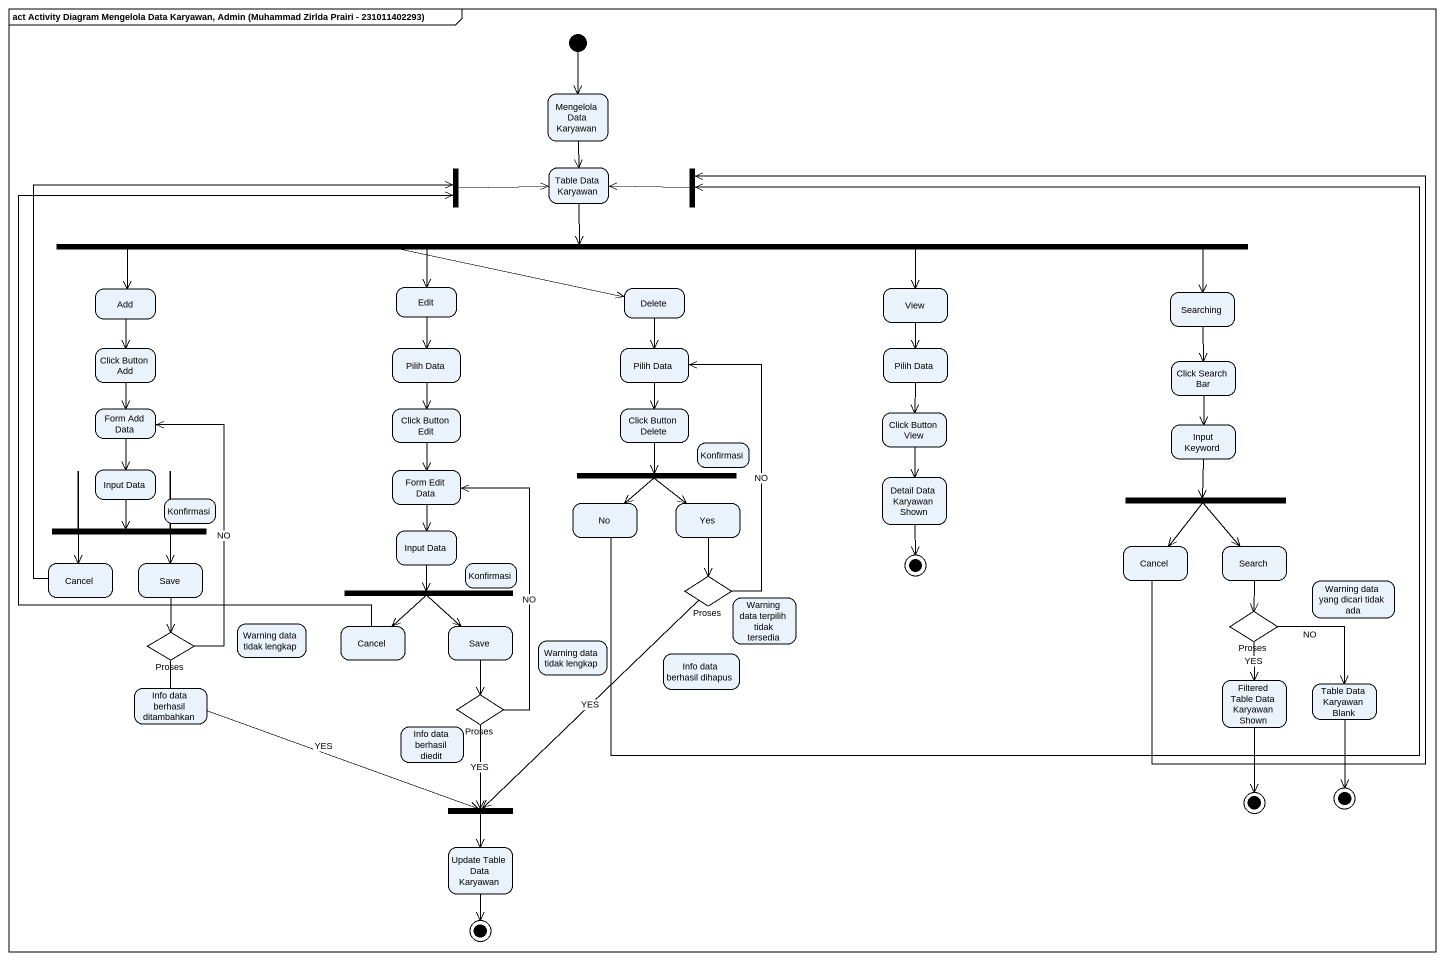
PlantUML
@startuml
mainframe act Activity Diagram Mengelola Data Karyawan, Admin (Muhammad Zirlda Prairi - 231011402293)
hide empty description
state "Mengelola Data Karyawan" as Mengelola_Data_Karyawan
state fork1 <<join>>
state "Table Data Karyawan" as Table_Data_Karyawan
state fork2 <<join>>
state fork3 <<fork>>
state Add
state Edit
state Delete
state View
state Searching
state "Click Button Add" as Click_Button_Add
state "Pilih Data" as Pilih_Data
state "Pilih Data" as Pilih_Data_2
state "Pilih Data" as Pilih_Data_3
state "Click Search Bar" as Click_Search_Bar
state "Form Add Data" as Form_Add_Data
state "Click Button Edit" as Click_Button_Edit
state "Click Button Delete" as Click_Button_Delete
state "Click Button View" as Click_Button_View
state Konfirmasi
state "Input Keyword" as Input_Keyword
state "Input Data" as Input_Data
state "Form Edit Data" as Form_Edit_Data
state fork4 <<fork>>
state "Detail Data Karyawan Shown" as Detail_Data_Karyawan_Shown
state fork5 <<fork>>
state "Konfirmasi" as Konfirmasi_2
state "Input Data" as Input_Data_2
state No
state Yes
state fork6 <<fork>>
state Cancel
state Save
state "Konfirmasi" as Konfirmasi_3
state final1 <<end>>
state "Cancel" as Cancel_2
state Search
state fork7 <<fork>>
state Proses <<choice>>
state "Warning data terpilih tidak tersedia" as Warning_data_terpilih_tidak
state "Proses" as Proses_2 <<choice>>
state "Warning data yang dicari tidak ada" as Warning_data_yang_dicari
state "Proses" as Proses_3 <<choice>>
state "Warning data tidak lengkap" as Warning_data_tidak_lengkap
state "Cancel" as Cancel_3
state "Save" as Save_2
state "Warning data tidak lengkap" as Warning_data_tidak_lengkap_2
state "Info data berhasil ditambahkan" as Info_data_berhasil
state "Info data berhasil dihapus" as Info_data_berhasil_dihapus
state "Filtered Table Data Karyawan Shown" as Filtered_Table_Data
state "Table Data Karyawan Blank" as Table_Data_Karyawan_Blank
state "Info data berhasil diedit" as Info_data_berhasil_diedit
state "Proses" as Proses_4 <<choice>>
state final2 <<end>>
state final3 <<end>>
state fork8 <<join>>
state "Update Table Data Karyawan" as Update_Table_Data_Karyawan
state final4 <<end>>
[*] --> Mengelola_Data_Karyawan
Mengelola_Data_Karyawan --> Table_Data_Karyawan
fork1 -right-> Table_Data_Karyawan
Table_Data_Karyawan --> fork3
fork2 -left-> Table_Data_Karyawan
fork3 -left-> Add
fork3 -left-> Edit
fork3 --> Delete
fork3 -right-> View
fork3 -right-> Searching
Add --> Click_Button_Add
Edit --> Pilih_Data
Delete --> Pilih_Data_2
View --> Pilih_Data_3
Searching --> Click_Search_Bar
Click_Button_Add --> Form_Add_Data
Pilih_Data --> Click_Button_Edit
Pilih_Data_2 --> Click_Button_Delete
Pilih_Data_3 --> Click_Button_View
Click_Search_Bar --> Input_Keyword
Form_Add_Data --> Input_Data
Click_Button_Edit --> Form_Edit_Data
Click_Button_Delete --> fork4
Click_Button_View --> Detail_Data_Karyawan_Shown
Input_Keyword --> fork6
Input_Data --> fork5
Form_Edit_Data --> Input_Data_2
fork4 --> No
fork4 --> Yes
Detail_Data_Karyawan_Shown --> final1
fork5 --> Cancel
fork5 --> Save
Input_Data_2 --> fork7
No -up-> fork2
Yes --> Proses
fork6 --> Cancel_2
fork6 --> Search
Cancel -up-> fork1
Save --> Proses_3
Cancel_2 -up-> fork2
Search --> Proses_2
fork7 --> Cancel_3
fork7 --> Save_2
Proses -up-> Pilih_Data_2 : NO
Proses --> fork8 : YES
Proses_2 --> Filtered_Table_Data : YES
Proses_2 --> Table_Data_Karyawan_Blank : NO
Proses_3 -up-> Form_Add_Data : NO
Proses_3 -right-> fork8 : YES
Cancel_3 -up-> fork1
Save_2 --> Proses_4
Filtered_Table_Data --> final2
Table_Data_Karyawan_Blank --> final3
Proses_4 -up-> Form_Edit_Data : NO
Proses_4 --> fork8 : YES
fork8 --> Update_Table_Data_Karyawan
Update_Table_Data_Karyawan --> final4
@enduml
